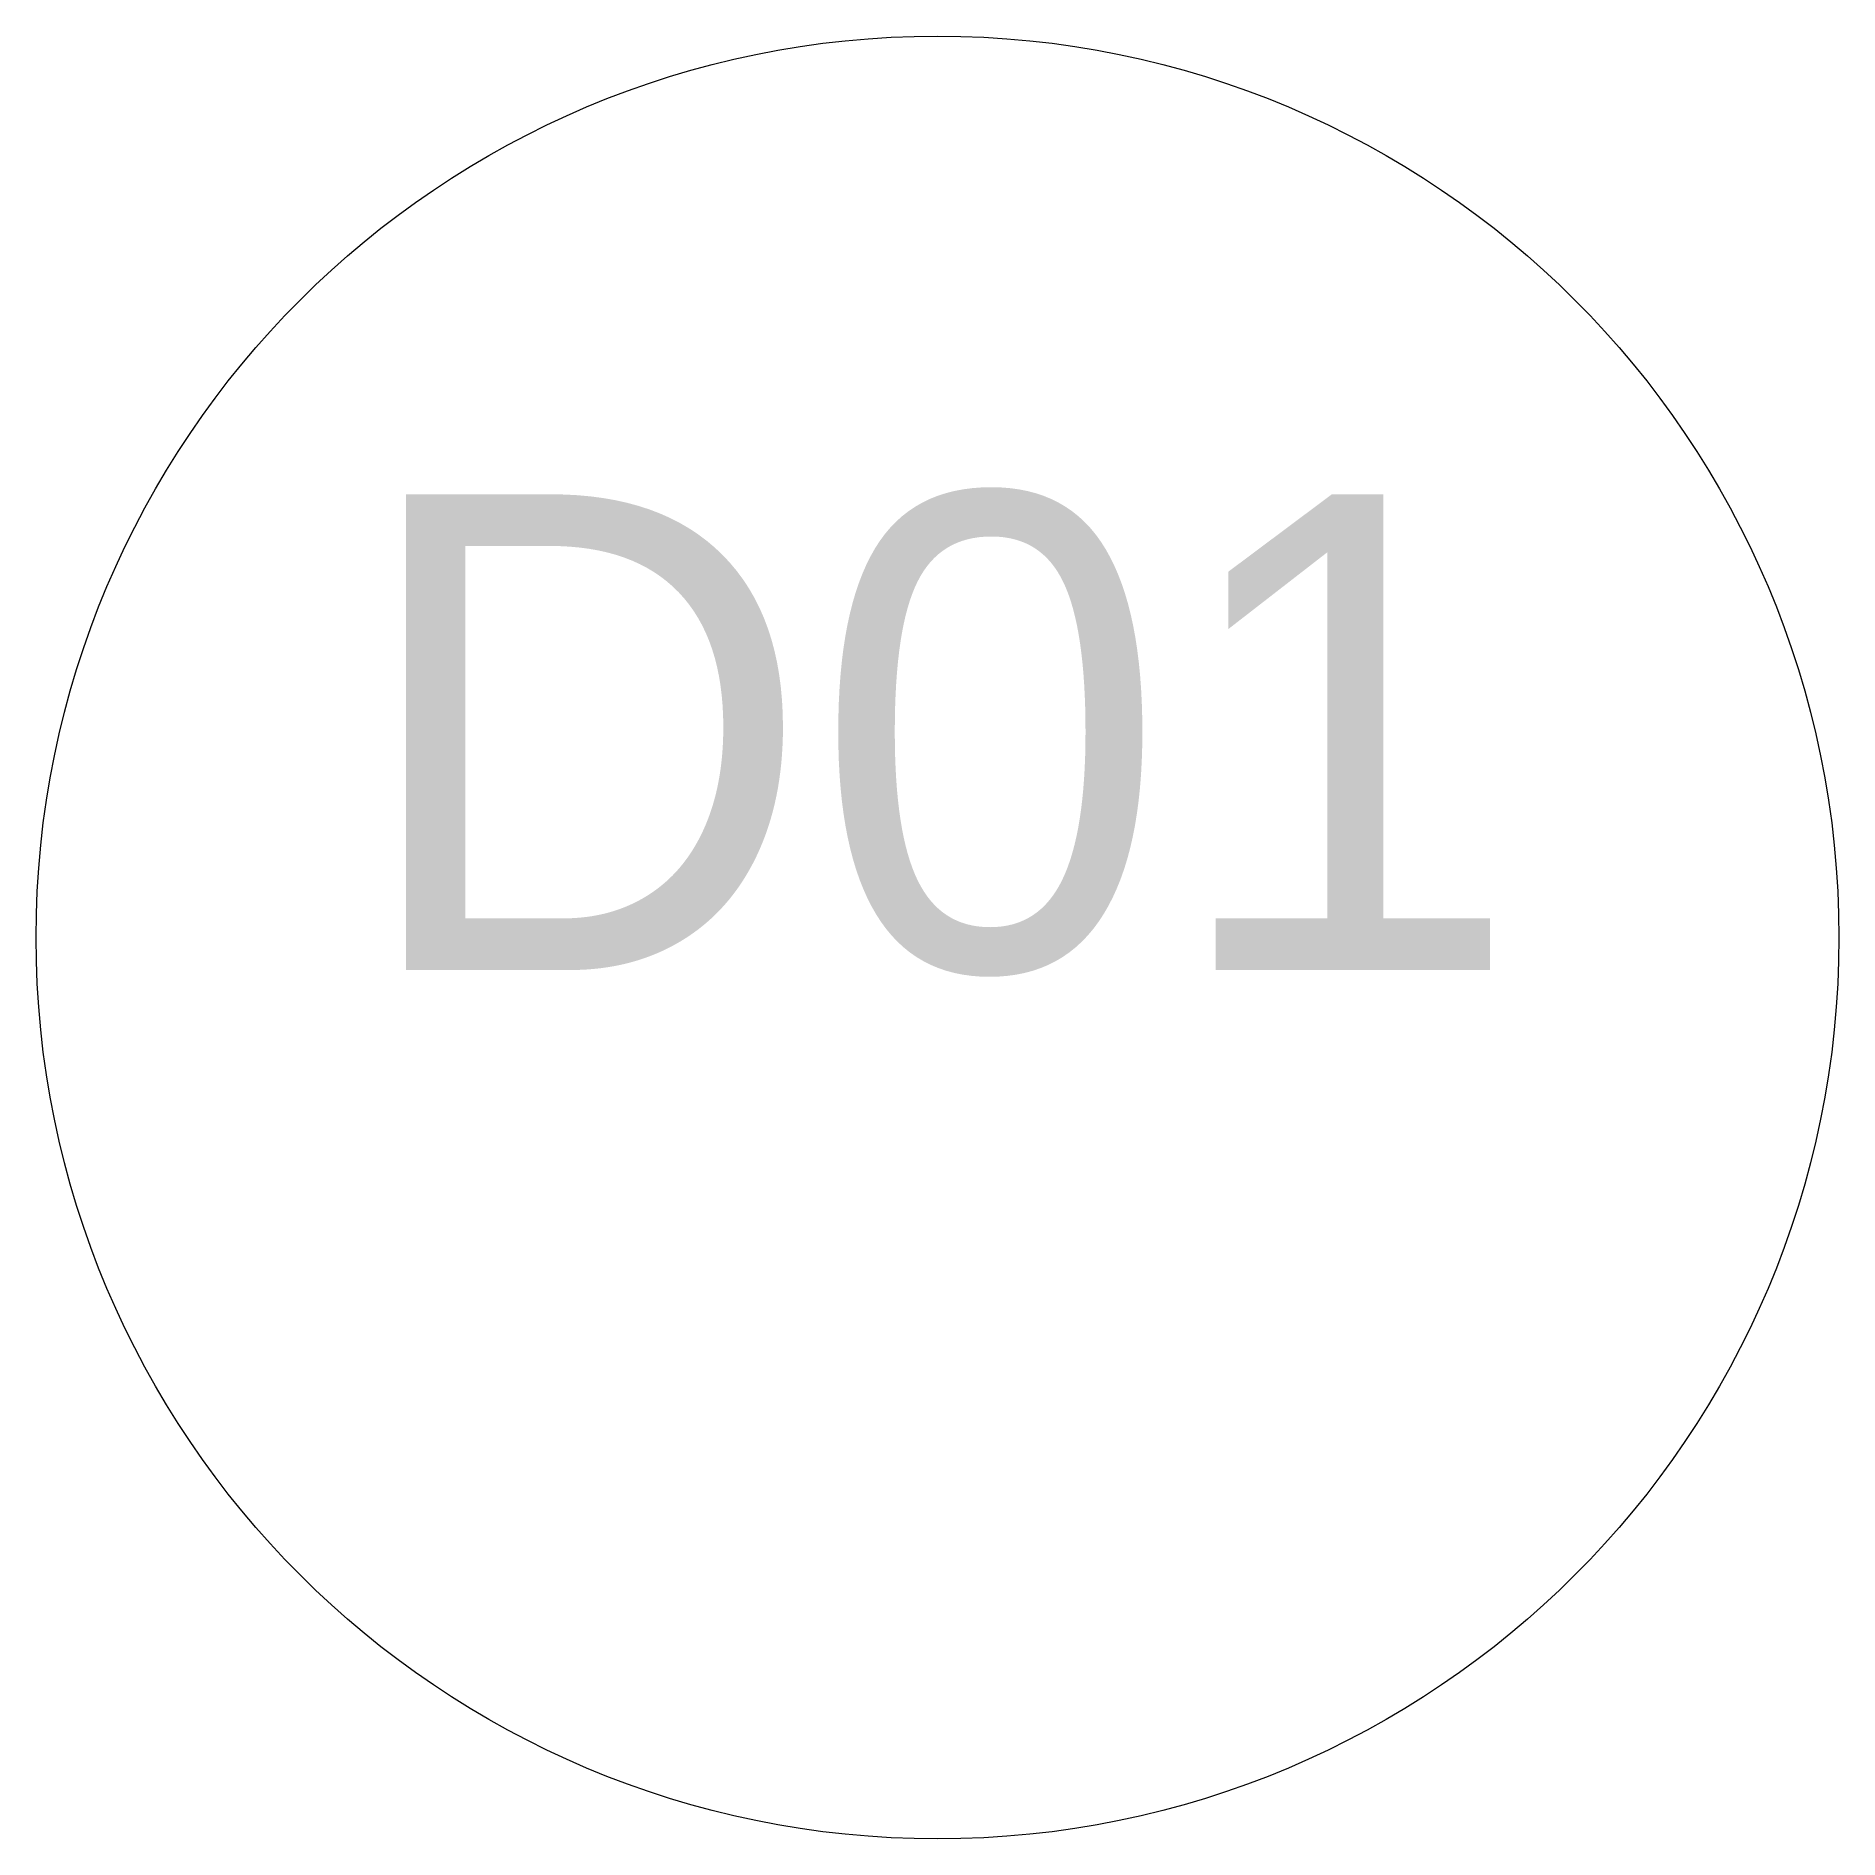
# Model space of a CAD drawing. Header units: millimetres. Extents: x -180 to 180, y -180 to 180.
import ezdxf
from ezdxf.enums import TextEntityAlignment as Align

# ---------------------------------------------------------------- set-up
doc = ezdxf.new("R2010")
doc.units = ezdxf.units.MM
doc.layers.add('A-ANNO-TEXT', color=7, linetype='Continuous', lineweight=13, true_color=0x263b49)

# ---------------------------------------------------------------- blocks, each defined once
blk = doc.blocks.new('204_DOOR_WINDOW_SYMBOLS_DOOR_TAG')
at = {"layer": 'A-ANNO-TEXT'}
blk.add_circle((0, 0), 180, dxfattribs=at)
blk.add_text('D01', height=95, dxfattribs=at).set_placement((0, -35), align=Align.BOTTOM_CENTER)

msp = doc.modelspace()

# ---------------------------------------------------------------- block references
msp.add_blockref('204_DOOR_WINDOW_SYMBOLS_DOOR_TAG', (0, 0))

doc.saveas('drawing.dxf')
